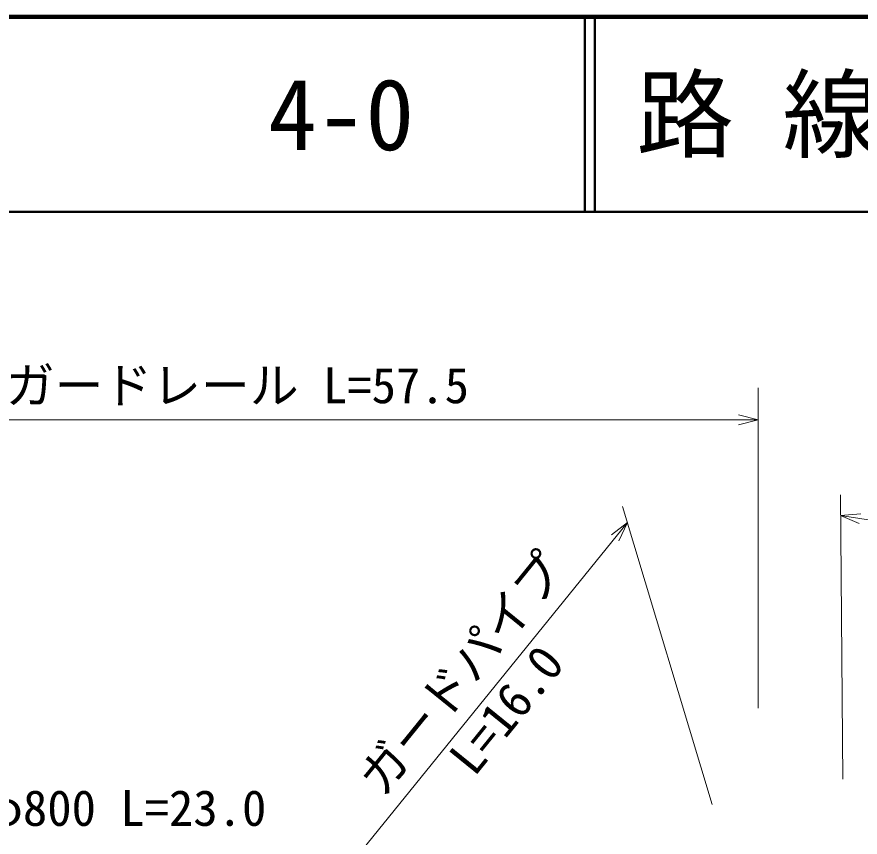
# Model space of a CAD drawing. Units: millimetres, scale not verified. Extents: x 40000 to 679996, y 20000 to 379998.
# Drawn here: x 148651 to 191848, y 337952 to 379998 of the extents above; entities that cross this region are included whole.
import ezdxf
from ezdxf.enums import TextEntityAlignment as Align

# ---------------------------------------------------------------- set-up
doc = ezdxf.new("R2010")
doc.units = ezdxf.units.MM
doc.header["$LTSCALE"] = 999.995
for name, color, linetype, lineweight in [('M-STR-HTXT', 7, 'Continuous', 13), ('M-TTL', 2, 'Continuous', 140), ('M-TTL-LINE', 7, 'Continuous', 50)]:
    doc.layers.add(name, color=color, linetype=linetype, lineweight=lineweight)
doc.layers.add('M-TTL-TXT', color=7, linetype='Continuous')
doc.styles.add('ＭＳ ゴシック', font='')
doc.styles.get('ＭＳ ゴシック').set_extended_font_data('MS Gothic')

msp = doc.modelspace()

# ---------------------------------------------------------------- linework, layer by layer
at = {"layer": 'M-STR-HTXT'}
for p, q in [((186620.5, 344557.9), (186620.5, 360985.3)), ((186620.5, 359342.5), (185620.5, 359592.5)), ((133273.8, 359342.5), (186620.5, 359342.5)), ((186620.5, 359342.5), (185620.5, 359092.5)), ((190959.2, 340925.2), (190841.7, 355493.4)), ((184262.5, 339632.8), (179680.6, 354906)), ((190850.3, 354435.1), (191876.9, 354527.9)), ((190850.3, 354435.1), (213979, 350825.2)), ((190850.3, 354435.1), (191799.8, 354033.9)), ((165624.9, 336415.3), (179929.6, 354076)), ((179929.6, 354076), (179105.9, 353456.3)), ((179929.6, 354076), (179494.5, 353141.6))]:
    msp.add_line(p, q, dxfattribs=at)
at = {"layer": 'M-TTL'}
msp.add_line((679996.5, 379998.1), (39999.8, 379998.1), dxfattribs=at)
at = {"layer": 'M-TTL-LINE'}
for p, q in [((177749.1, 379998.1), (177749.1, 369998.1)), ((178249.1, 379998.1), (178249.1, 369998.1)), ((39999.8, 369998.1), (679996.5, 369998.1))]:
    msp.add_line(p, q, dxfattribs=at)

# ---------------------------------------------------------------- texts
at = {"layer": 'M-STR-HTXT', "style": 'ＭＳ ゴシック'}
for s, p in [('ガードレール L=57.5', (159947.2, 359642.5)), ('ヒューム管φ800 L=23.0', (147997.9, 337981.1))]:
    msp.add_text(s, height=1833, dxfattribs=at).set_placement(p, align=Align.BOTTOM_CENTER)
msp.add_text('ガードパイプ', height=1833, rotation=50.993, dxfattribs=at).set_placement((172544.1, 345434.5), align=Align.BOTTOM_CENTER)
msp.add_text('L=16.0', height=1833, rotation=50.993, dxfattribs=at).set_placement((173010.4, 345056.8), align=Align.TOP_CENTER)
at = {"layer": 'M-TTL-TXT', "style": 'ＭＳ ゴシック'}
for s, p in [('路 線 名', (180378.7, 374998.1)), ('4-0', (161520.2, 374998.1))]:
    msp.add_text(s, height=3666, dxfattribs=at).set_placement(p, align=Align.MIDDLE_LEFT)

doc.saveas('drawing.dxf')
